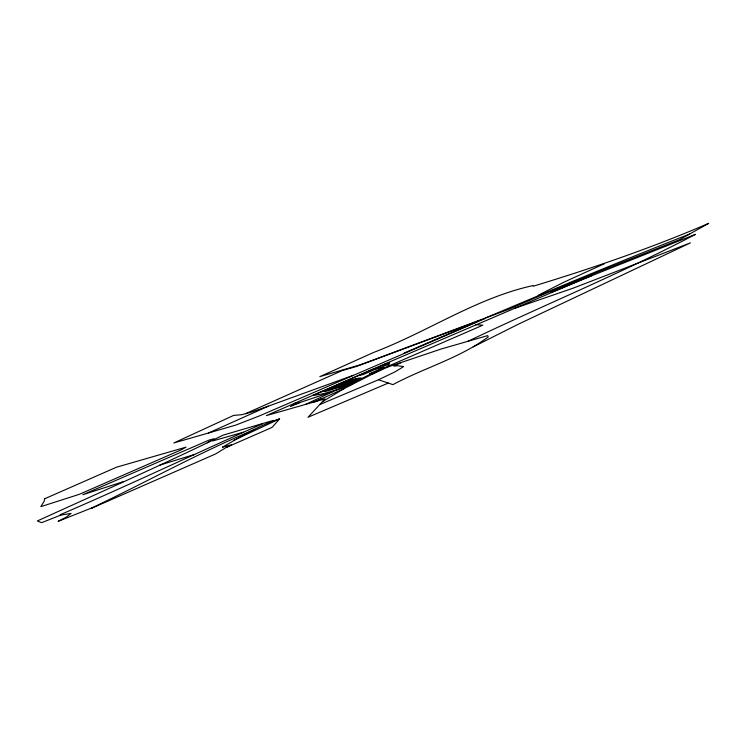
<?xml version="1.0" encoding="UTF-8"?>
<svg xmlns="http://www.w3.org/2000/svg" width="746" height="746" viewBox="0 0 746 746"><rect width="100%" height="100%" fill="white"/><g stroke="black" fill="none" stroke-linecap="round" stroke-linejoin="round"><path stroke-width="1.12" d="M371.918 374.25L387.668 367.051L389.72 362.92L383.491 364.542L266.341 415.606L325.032 398.849L308.014 417.266L388.274 383.071M279.601 418.879L272.271 427.188L270.416 428.129L226.765 447.236L231.521 444.737L222.401 447.208C240.809 436.718 259.338 425.173 279.601 418.879L234.095 440.177M227.418 446.705L215.594 453.95L91.068 508.492L92.336 507.7C146.608 482 199.145 452.626 254.647 429.51M295.985 402.719L290.511 406.523L300.228 402.411M319.773 404.546L378.492 379.761L392.909 384.638C424.25 367.834 459.387 358.248 488.238 336.94L487.716 335.607L441.324 348.96L387.668 367.051M388.172 366.025L344.13 388.582L322.421 401.684M92.336 507.7L58.132 521.333L66.385 517.071L71.038 513.416L60.799 515.094L41.673 522.657L37.3 520.978C99.246 492.77 162.553 464.721 223.25 435.095L273.204 420.464M207.201 442.835L214.027 438.769L209.197 440.037L82.797 494.729L123.37 481.646M473.216 346.871L518.181 324.286L690.423 242.86L573.18 288.152L514.442 308.406L383.491 364.542M467.546 341.5C543.284 305.254 621.12 273.437 695.514 234.337L582.188 279.517L514.442 308.406M400.938 362.705L393.823 366.146L397.944 365.745L403.642 366.594L395.035 371.844L378.492 379.761M314.961 401.796L344.13 388.582M262.34 423.849C194.753 453.792 128.079 485.609 60.146 514.74L60.799 515.094M305.701 404.351L333.518 391.314L352.653 383.985M604.456 263.692L564.023 282.147L538.192 295.257L541.214 295.267L596.492 272.523L679.625 239.653L708.7 223.343C651.575 247.933 592.772 268.103 533.334 286.184L533.073 285.569C476.47 297.971 427.477 331.942 373.737 352.392L319.838 376.637L360.104 364.813L374.529 359.525L509.173 309.142L541.214 295.267M268.374 406.15L251.458 412.118L241.844 414.683L233.591 415.429L173.818 442.984L208.47 433.006L268.374 406.15L353.464 375.238M245.509 413.704L342.013 370.65L356.401 366.5L485.459 318.402L259.608 415.839L235.904 425.043L208.47 433.006M327.354 389.645L350.881 379.378L348.83 379.667M324.995 391.23L329.219 389.384M376.348 368.822L362.901 374.688L359.376 375.182M336.008 387.696L357.054 378.511M338.059 387.407L359.115 378.222M382.931 367.899L369.484 373.765L373.037 373.261M478.326 321.041L404.164 353.045L404.686 353.138M388.051 366.286L482.821 325.181L475.724 324.65M313.572 402.057L321.666 398.569M485.637 317.889L546.109 292.441A394.904 18.603 -23.1 0 1 609.118 266.35A394.158 18.566 -23.1 0 1 687.765 234.776L689.64 234.039M550.921 292.581L592.035 275.563M349.799 383.537L327.979 390.811L321.47 391.725M292.936 404.836L333.518 391.314M159.7 465.15L194.669 454.417M212.619 440.979L243.522 432.176M348.401 380.46L352.522 379.882M327.774 388.853L329.835 388.563M333.947 387.985L340.12 387.118L361.167 377.933L355.003 378.8L331.466 389.067L325.694 389.878M44.657 498.776L44.145 501.321L40.825 506.655L79.216 494.356L181.091 449.894L186.071 447.134L116.479 467.22L44.657 498.776M383.929 367.759C360.905 378.008 338.581 392.592 313.106 395.371L372.823 369.317L383.929 367.759M383.742 364.803L375.322 368.477L380.264 367.778L388.685 364.104L383.742 364.803"/></g></svg>
